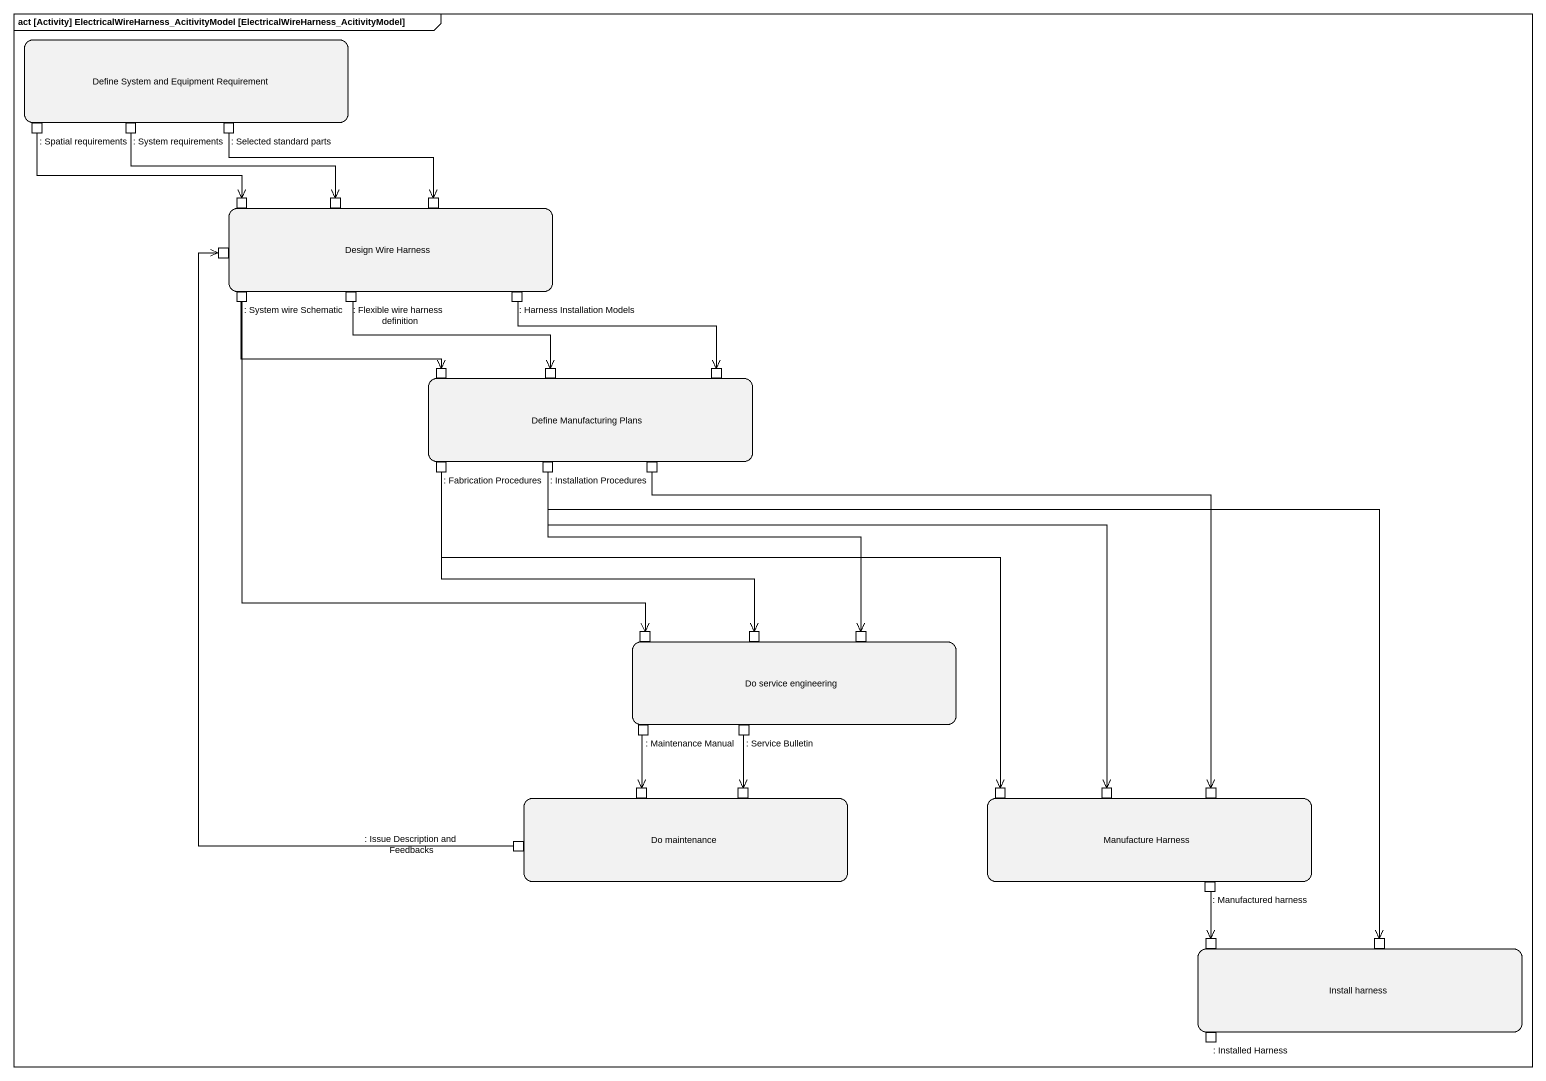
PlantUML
@startuml
mainframe act [Activity] ElectricalWireHarness_AcitivityModel [ElectricalWireHarness_AcitivityModel]
hide empty description
state "Define System and Equipment Requirement" as Define_System_and_Equipment {
  state ": Spatial requirements" as Spatial_requirements <<outputPin>>
  state ": System requirements" as System_requirements <<outputPin>>
  state ": Selected standard parts" as Selected_standard_parts <<outputPin>>
}
state "Design Wire Harness" as Design_Wire_Harness {
  state pin1 <<inputPin>>
  state pin2 <<inputPin>>
  state pin3 <<inputPin>>
  state pin4 <<inputPin>>
  state ": System wire Schematic" as System_wire_Schematic <<outputPin>>
  state ": Flexible wire harness definition" as Flexible_wire_harness <<outputPin>>
  state ": Harness Installation Models" as Harness_Installation_Models <<outputPin>>
}
state "Define Manufacturing Plans" as Define_Manufacturing_Plans {
  state pin5 <<inputPin>>
  state pin6 <<inputPin>>
  state pin7 <<inputPin>>
  state ": Fabrication Procedures" as Fabrication_Procedures <<outputPin>>
  state ": Installation Procedures" as Installation_Procedures <<outputPin>>
  state pin8 <<outputPin>>
}
state "Do service engineering" as Do_service_engineering {
  state pin9 <<inputPin>>
  state pin10 <<inputPin>>
  state pin11 <<inputPin>>
  state ": Maintenance Manual" as Maintenance_Manual <<outputPin>>
  state ": Service Bulletin" as Service_Bulletin <<outputPin>>
}
state "Do maintenance" as Do_maintenance {
  state pin12 <<inputPin>>
  state pin13 <<inputPin>>
  state ": Issue Description and Feedbacks" as Issue_Description_and <<outputPin>>
}
state "Manufacture Harness" as Manufacture_Harness {
  state pin14 <<inputPin>>
  state pin15 <<inputPin>>
  state pin16 <<inputPin>>
  state ": Manufactured harness" as Manufactured_harness <<outputPin>>
}
state "Install harness" as Install_harness {
  state pin17 <<inputPin>>
  state pin18 <<inputPin>>
  state ": Installed Harness" as Installed_Harness <<outputPin>>
}
Spatial_requirements -right-> pin1
System_requirements -right-> pin2
Selected_standard_parts -right-> pin3
System_wire_Schematic -right-> pin5
System_wire_Schematic --> pin9
Flexible_wire_harness -right-> pin6
Harness_Installation_Models -right-> pin7
Fabrication_Procedures -right-> pin10
Fabrication_Procedures -right-> pin14
Installation_Procedures -right-> pin11
Installation_Procedures -right-> pin15
Installation_Procedures -right-> pin18
pin8 -right-> pin16
Maintenance_Manual --> pin12
Service_Bulletin --> pin13
Issue_Description_and -up-> pin4
Manufactured_harness --> pin17
@enduml
